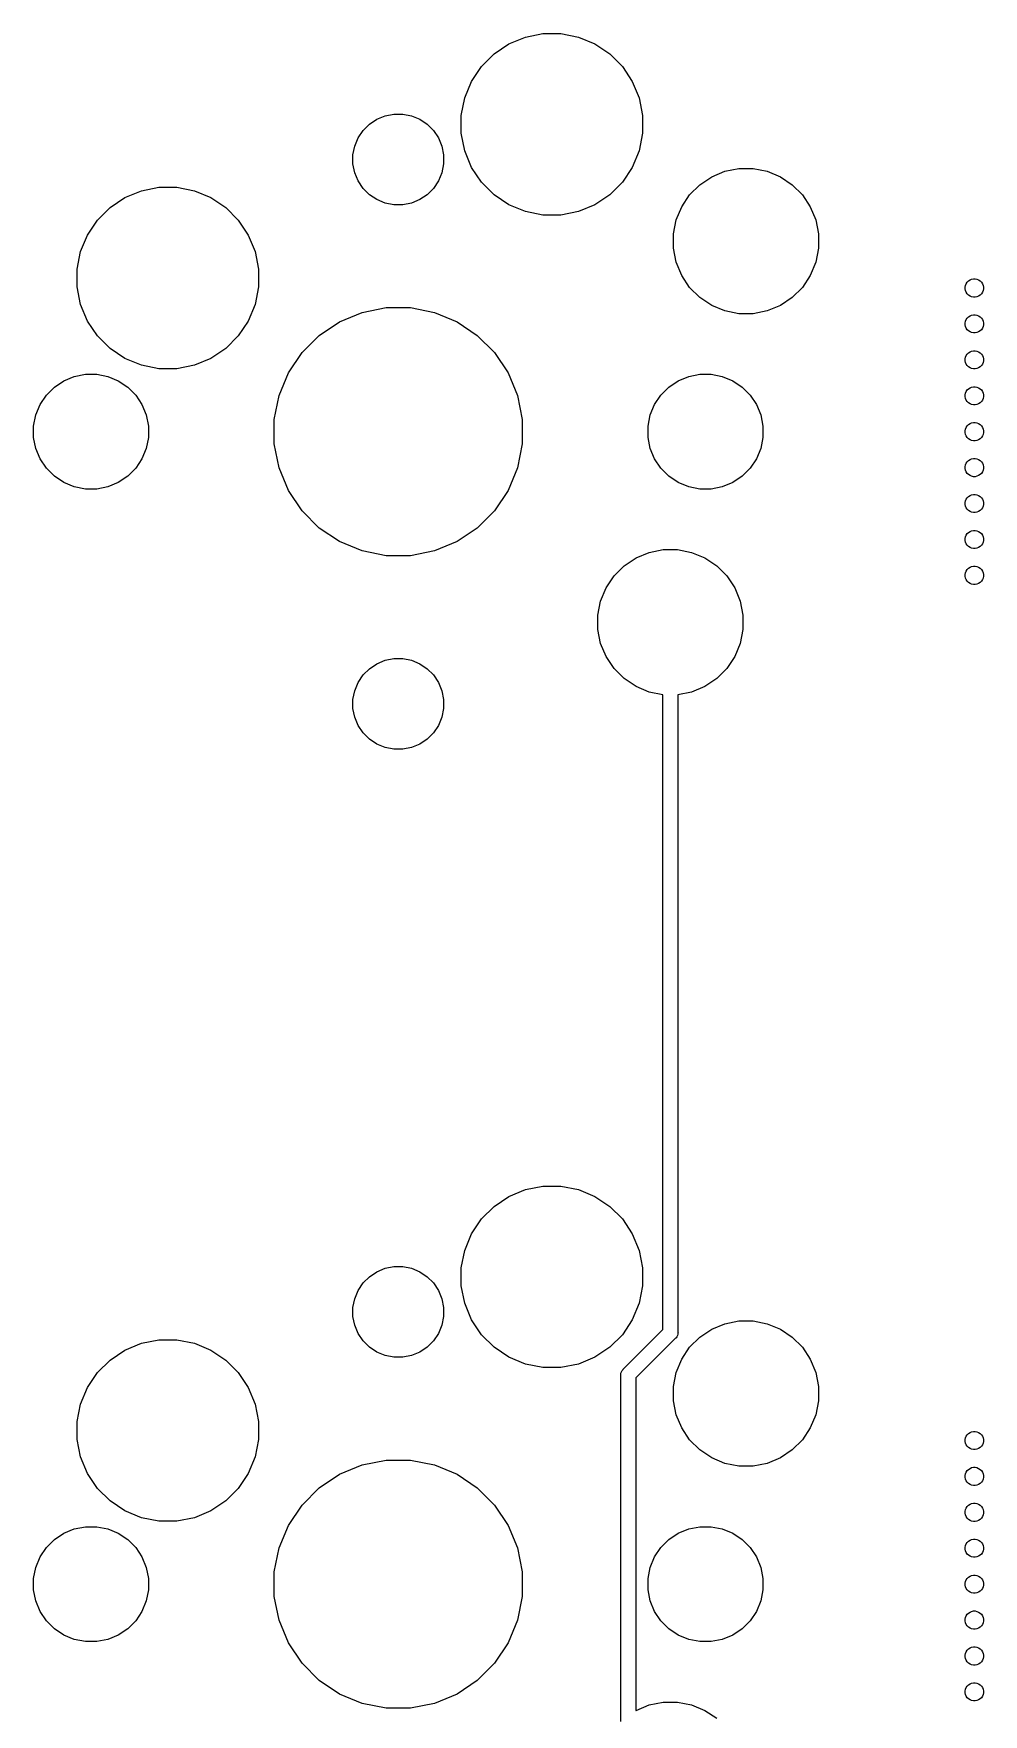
# Model space of a CAD drawing. Extents: x 52 to 337, y -159 to -34.
# Drawn here: x 178.12 to 193.82, y -72 to -44.22 of the extents above; entities that cross this region are included whole.
import ezdxf

# ---------------------------------------------------------------- set-up
doc = ezdxf.new("R2010")
doc.units = 0
doc.layers.add('BLACK', color=7, linetype='CONTINUOUS')

msp = doc.modelspace()

# ---------------------------------------------------------------- linework, layer by layer
at = {"layer": 'BLACK', "linetype": 'CONTINUOUS'}
for p, q in [((185.734, -44.5549), (185.979, -44.3907)), ((185.979, -44.3907), (186.252, -44.2776)), ((186.252, -44.2776), (186.542, -44.22)), ((186.542, -44.22), (186.838, -44.22)), ((186.838, -44.22), (187.128, -44.2776)), ((187.128, -44.2776), (187.401, -44.3907)), ((187.401, -44.3907), (187.646, -44.5549)), ((185.525, -44.7638), (185.734, -44.5549)), ((187.646, -44.5549), (187.855, -44.7638)), ((185.361, -45.0095), (185.525, -44.7638)), ((187.855, -44.7638), (188.019, -45.0095)), ((185.19, -45.5723), (185.248, -45.2825)), ((185.248, -45.2825), (185.361, -45.0095)), ((188.019, -45.0095), (188.132, -45.2825)), ((188.132, -45.2825), (188.19, -45.5723)), ((183.931, -45.5788), (184.076, -45.55)), ((184.076, -45.55), (184.224, -45.55)), ((184.224, -45.55), (184.369, -45.5788)), ((183.485, -45.9447), (183.567, -45.8219)), ((183.567, -45.8219), (183.672, -45.7174)), ((183.672, -45.7174), (183.795, -45.6354)), ((183.795, -45.6354), (183.931, -45.5788)), ((184.369, -45.5788), (184.505, -45.6354)), ((184.505, -45.6354), (184.628, -45.7174)), ((184.628, -45.7174), (184.733, -45.8219)), ((184.733, -45.8219), (184.815, -45.9447)), ((185.19, -45.8677), (185.19, -45.5723)), ((188.19, -45.5723), (188.19, -45.8677)), ((183.4, -46.2261), (183.429, -46.0812)), ((183.429, -46.0812), (183.485, -45.9447)), ((184.815, -45.9447), (184.871, -46.0812)), ((184.871, -46.0812), (184.9, -46.2261)), ((185.248, -46.1575), (185.19, -45.8677)), ((188.19, -45.8677), (188.132, -46.1575)), ((183.4, -46.3739), (183.4, -46.2261)), ((183.429, -46.5188), (183.4, -46.3739)), ((184.9, -46.3739), (184.871, -46.5188)), ((184.9, -46.2261), (184.9, -46.3739)), ((185.361, -46.4305), (185.248, -46.1575)), ((188.132, -46.1575), (188.019, -46.4305)), ((183.485, -46.6553), (183.429, -46.5188)), ((183.567, -46.7781), (183.485, -46.6553)), ((184.815, -46.6553), (184.733, -46.7781)), ((184.871, -46.5188), (184.815, -46.6553)), ((185.525, -46.6762), (185.361, -46.4305)), ((188.019, -46.4305), (187.855, -46.6762)), ((189.135, -46.7179), (189.332, -46.5866)), ((189.332, -46.5866), (189.55, -46.4961)), ((189.55, -46.4961), (189.782, -46.45)), ((189.782, -46.45), (190.018, -46.45)), ((190.018, -46.45), (190.25, -46.4961)), ((190.25, -46.4961), (190.468, -46.5866)), ((190.468, -46.5866), (190.665, -46.7179)), ((179.384, -47.0949), (179.629, -46.9307)), ((179.629, -46.9307), (179.902, -46.8176)), ((179.902, -46.8176), (180.192, -46.76)), ((180.192, -46.76), (180.488, -46.76)), ((180.488, -46.76), (180.778, -46.8176)), ((180.778, -46.8176), (181.051, -46.9307)), ((181.051, -46.9307), (181.296, -47.0949)), ((183.672, -46.8826), (183.567, -46.7781)), ((183.795, -46.9646), (183.672, -46.8826)), ((184.628, -46.8826), (184.505, -46.9646)), ((184.733, -46.7781), (184.628, -46.8826)), ((185.734, -46.8851), (185.525, -46.6762)), ((185.979, -47.0493), (185.734, -46.8851)), ((187.646, -46.8851), (187.401, -47.0493)), ((187.855, -46.6762), (187.646, -46.8851)), ((188.837, -47.0816), (188.968, -46.885)), ((188.968, -46.885), (189.135, -46.7179)), ((190.665, -46.7179), (190.832, -46.885)), ((190.832, -46.885), (190.963, -47.0816)), ((179.175, -47.3038), (179.384, -47.0949)), ((181.296, -47.0949), (181.505, -47.3038)), ((183.931, -47.0212), (183.795, -46.9646)), ((184.076, -47.05), (183.931, -47.0212)), ((184.224, -47.05), (184.076, -47.05)), ((184.369, -47.0212), (184.224, -47.05)), ((184.505, -46.9646), (184.369, -47.0212)), ((186.252, -47.1624), (185.979, -47.0493)), ((186.542, -47.22), (186.252, -47.1624)), ((186.838, -47.22), (186.542, -47.22)), ((187.128, -47.1624), (186.838, -47.22)), ((187.401, -47.0493), (187.128, -47.1624)), ((188.746, -47.3), (188.837, -47.0816)), ((190.963, -47.0816), (191.054, -47.3)), ((179.011, -47.5495), (179.175, -47.3038)), ((181.505, -47.3038), (181.669, -47.5495)), ((188.7, -47.5318), (188.746, -47.3)), ((191.054, -47.3), (191.1, -47.5318)), ((178.898, -47.8225), (179.011, -47.5495)), ((181.669, -47.5495), (181.782, -47.8225)), ((188.7, -47.7682), (188.7, -47.5318)), ((188.746, -48), (188.7, -47.7682)), ((191.1, -47.7682), (191.054, -48)), ((191.1, -47.5318), (191.1, -47.7682)), ((178.84, -48.1123), (178.898, -47.8225)), ((181.782, -47.8225), (181.84, -48.1123)), ((188.837, -48.2184), (188.746, -48)), ((191.054, -48), (190.963, -48.2184)), ((178.84, -48.4077), (178.84, -48.1123)), ((181.84, -48.1123), (181.84, -48.4077)), ((188.968, -48.415), (188.837, -48.2184)), ((190.963, -48.2184), (190.832, -48.415)), ((193.542, -48.3539), (193.558, -48.3294)), ((193.558, -48.3294), (193.579, -48.3085)), ((193.579, -48.3085), (193.604, -48.2921)), ((193.604, -48.2921), (193.631, -48.2808)), ((193.631, -48.2808), (193.66, -48.275)), ((193.66, -48.275), (193.69, -48.275)), ((193.69, -48.275), (193.719, -48.2808)), ((193.719, -48.2808), (193.746, -48.2921)), ((193.746, -48.2921), (193.771, -48.3085)), ((193.771, -48.3085), (193.792, -48.3294)), ((193.792, -48.3294), (193.808, -48.3539)), ((178.898, -48.6975), (178.84, -48.4077)), ((181.84, -48.4077), (181.782, -48.6975)), ((189.135, -48.5821), (188.968, -48.415)), ((189.332, -48.7134), (189.135, -48.5821)), ((190.665, -48.5821), (190.468, -48.7134)), ((190.832, -48.415), (190.665, -48.5821)), ((193.525, -48.4102), (193.531, -48.3812)), ((193.525, -48.4398), (193.525, -48.4102)), ((193.531, -48.4688), (193.525, -48.4398)), ((193.531, -48.3812), (193.542, -48.3539)), ((193.542, -48.4961), (193.531, -48.4688)), ((193.558, -48.5206), (193.542, -48.4961)), ((193.579, -48.5415), (193.558, -48.5206)), ((193.604, -48.5579), (193.579, -48.5415)), ((193.631, -48.5692), (193.604, -48.5579)), ((193.66, -48.575), (193.631, -48.5692)), ((193.69, -48.575), (193.66, -48.575)), ((193.719, -48.5692), (193.69, -48.575)), ((193.746, -48.5579), (193.719, -48.5692)), ((193.771, -48.5415), (193.746, -48.5579)), ((193.792, -48.5206), (193.771, -48.5415)), ((193.808, -48.4961), (193.792, -48.5206)), ((193.808, -48.3539), (193.819, -48.3812)), ((193.819, -48.4688), (193.808, -48.4961)), ((193.819, -48.3812), (193.825, -48.4102)), ((193.825, -48.4398), (193.819, -48.4688)), ((193.825, -48.4102), (193.825, -48.4398)), ((179.011, -48.9705), (178.898, -48.6975)), ((181.782, -48.6975), (181.669, -48.9705)), ((183.179, -48.9833), (183.552, -48.8288)), ((183.552, -48.8288), (183.948, -48.75)), ((183.948, -48.75), (184.352, -48.75)), ((184.352, -48.75), (184.748, -48.8288)), ((184.748, -48.8288), (185.121, -48.9833)), ((189.55, -48.8039), (189.332, -48.7134)), ((189.782, -48.85), (189.55, -48.8039)), ((190.018, -48.85), (189.782, -48.85)), ((190.25, -48.8039), (190.018, -48.85)), ((190.468, -48.7134), (190.25, -48.8039)), ((193.579, -48.9022), (193.604, -48.8858)), ((193.604, -48.8858), (193.631, -48.8745)), ((193.631, -48.8745), (193.66, -48.8687)), ((193.66, -48.8687), (193.69, -48.8687)), ((193.69, -48.8687), (193.719, -48.8745)), ((193.719, -48.8745), (193.746, -48.8858)), ((193.746, -48.8858), (193.771, -48.9022)), ((179.175, -49.2162), (179.011, -48.9705)), ((181.669, -48.9705), (181.505, -49.2162)), ((182.843, -49.2077), (183.179, -48.9833)), ((185.121, -48.9833), (185.457, -49.2077)), ((193.525, -49.004), (193.531, -48.975)), ((193.525, -49.0335), (193.525, -49.004)), ((193.531, -49.0625), (193.525, -49.0335)), ((193.531, -48.975), (193.542, -48.9477)), ((193.542, -49.0898), (193.531, -49.0625)), ((193.542, -48.9477), (193.558, -48.9231)), ((193.558, -49.1144), (193.542, -49.0898)), ((193.558, -48.9231), (193.579, -48.9022)), ((193.579, -49.1353), (193.558, -49.1144)), ((193.604, -49.1517), (193.579, -49.1353)), ((193.631, -49.163), (193.604, -49.1517)), ((193.66, -49.1687), (193.631, -49.163)), ((193.69, -49.1687), (193.66, -49.1687)), ((193.719, -49.163), (193.69, -49.1687)), ((193.746, -49.1517), (193.719, -49.163)), ((193.771, -49.1353), (193.746, -49.1517)), ((193.771, -48.9022), (193.792, -48.9231)), ((193.792, -49.1144), (193.771, -49.1353)), ((193.792, -48.9231), (193.808, -48.9477)), ((193.808, -49.0898), (193.792, -49.1144)), ((193.808, -48.9477), (193.819, -48.975)), ((193.819, -49.0625), (193.808, -49.0898)), ((193.819, -48.975), (193.825, -49.004)), ((193.825, -49.0335), (193.819, -49.0625)), ((193.825, -49.004), (193.825, -49.0335)), ((179.384, -49.4251), (179.175, -49.2162)), ((179.629, -49.5893), (179.384, -49.4251)), ((181.296, -49.4251), (181.051, -49.5893)), ((181.505, -49.2162), (181.296, -49.4251)), ((182.558, -49.4932), (182.843, -49.2077)), ((185.457, -49.2077), (185.742, -49.4932)), ((179.902, -49.7024), (179.629, -49.5893)), ((180.192, -49.76), (179.902, -49.7024)), ((180.778, -49.7024), (180.488, -49.76)), ((181.051, -49.5893), (180.778, -49.7024)), ((182.333, -49.829), (182.558, -49.4932)), ((185.742, -49.4932), (185.967, -49.829)), ((193.525, -49.5977), (193.531, -49.5687)), ((193.525, -49.6273), (193.525, -49.5977)), ((193.531, -49.6563), (193.525, -49.6273)), ((193.531, -49.5687), (193.542, -49.5414)), ((193.542, -49.6836), (193.531, -49.6563)), ((193.542, -49.5414), (193.558, -49.5169)), ((193.558, -49.7081), (193.542, -49.6836)), ((193.558, -49.5169), (193.579, -49.496)), ((193.579, -49.729), (193.558, -49.7081)), ((193.579, -49.496), (193.604, -49.4796)), ((193.604, -49.7454), (193.579, -49.729)), ((193.604, -49.4796), (193.631, -49.4683)), ((193.631, -49.4683), (193.66, -49.4625)), ((193.66, -49.4625), (193.69, -49.4625)), ((193.69, -49.4625), (193.719, -49.4683)), ((193.719, -49.4683), (193.746, -49.4796)), ((193.746, -49.4796), (193.771, -49.496)), ((193.771, -49.729), (193.746, -49.7454)), ((193.771, -49.496), (193.792, -49.5169)), ((193.792, -49.7081), (193.771, -49.729)), ((193.792, -49.5169), (193.808, -49.5414)), ((193.808, -49.6836), (193.792, -49.7081)), ((193.808, -49.5414), (193.819, -49.5687)), ((193.819, -49.6563), (193.808, -49.6836)), ((193.819, -49.5687), (193.825, -49.5977)), ((193.825, -49.6273), (193.819, -49.6563)), ((193.825, -49.5977), (193.825, -49.6273)), ((178.464, -50.0621), (178.62, -49.9581)), ((178.62, -49.9581), (178.793, -49.8865)), ((178.793, -49.8865), (178.976, -49.85)), ((178.976, -49.85), (179.164, -49.85)), ((179.164, -49.85), (179.347, -49.8865)), ((179.347, -49.8865), (179.52, -49.9581)), ((179.52, -49.9581), (179.676, -50.0621)), ((180.488, -49.76), (180.192, -49.76)), ((182.179, -50.202), (182.333, -49.829)), ((185.967, -49.829), (186.121, -50.202)), ((188.624, -50.0621), (188.78, -49.9581)), ((188.78, -49.9581), (188.953, -49.8865)), ((188.953, -49.8865), (189.136, -49.85)), ((189.136, -49.85), (189.324, -49.85)), ((189.324, -49.85), (189.507, -49.8865)), ((189.507, -49.8865), (189.68, -49.9581)), ((189.68, -49.9581), (189.836, -50.0621)), ((193.631, -49.7567), (193.604, -49.7454)), ((193.66, -49.7625), (193.631, -49.7567)), ((193.69, -49.7625), (193.66, -49.7625)), ((193.719, -49.7567), (193.69, -49.7625)), ((193.746, -49.7454), (193.719, -49.7567)), ((178.228, -50.35), (178.332, -50.1944)), ((178.332, -50.1944), (178.464, -50.0621)), ((179.676, -50.0621), (179.808, -50.1944)), ((179.808, -50.1944), (179.912, -50.35)), ((182.1, -50.5981), (182.179, -50.202)), ((186.121, -50.202), (186.2, -50.5981)), ((188.388, -50.35), (188.492, -50.1944)), ((188.492, -50.1944), (188.624, -50.0621)), ((189.836, -50.0621), (189.968, -50.1944)), ((189.968, -50.1944), (190.072, -50.35)), ((193.525, -50.1915), (193.531, -50.1625)), ((193.525, -50.221), (193.525, -50.1915)), ((193.531, -50.25), (193.525, -50.221)), ((193.531, -50.1625), (193.542, -50.1352)), ((193.542, -50.2773), (193.531, -50.25)), ((193.542, -50.1352), (193.558, -50.1106)), ((193.558, -50.3019), (193.542, -50.2773)), ((193.558, -50.1106), (193.579, -50.0897)), ((193.579, -50.0897), (193.604, -50.0733)), ((193.604, -50.0733), (193.631, -50.062)), ((193.631, -50.062), (193.66, -50.0562)), ((193.66, -50.0562), (193.69, -50.0562)), ((193.69, -50.0562), (193.719, -50.062)), ((193.719, -50.062), (193.746, -50.0733)), ((193.746, -50.0733), (193.771, -50.0897)), ((193.771, -50.0897), (193.792, -50.1106)), ((193.792, -50.1106), (193.808, -50.1352)), ((193.808, -50.2773), (193.792, -50.3019)), ((193.808, -50.1352), (193.819, -50.1625)), ((193.819, -50.25), (193.808, -50.2773)), ((193.819, -50.1625), (193.825, -50.1915)), ((193.825, -50.221), (193.819, -50.25)), ((193.825, -50.1915), (193.825, -50.221)), ((178.12, -50.7064), (178.157, -50.5229)), ((178.157, -50.5229), (178.228, -50.35)), ((179.912, -50.35), (179.983, -50.5229)), ((179.983, -50.5229), (180.02, -50.7064)), ((188.28, -50.7064), (188.317, -50.5229)), ((188.317, -50.5229), (188.388, -50.35)), ((190.072, -50.35), (190.143, -50.5229)), ((190.143, -50.5229), (190.18, -50.7064)), ((193.579, -50.3228), (193.558, -50.3019)), ((193.604, -50.3392), (193.579, -50.3228)), ((193.631, -50.3505), (193.604, -50.3392)), ((193.66, -50.3562), (193.631, -50.3505)), ((193.69, -50.3562), (193.66, -50.3562)), ((193.719, -50.3505), (193.69, -50.3562)), ((193.746, -50.3392), (193.719, -50.3505)), ((193.771, -50.3228), (193.746, -50.3392)), ((193.792, -50.3019), (193.771, -50.3228)), ((178.12, -50.8936), (178.12, -50.7064)), ((180.02, -50.7064), (180.02, -50.8936)), ((182.1, -51.0019), (182.1, -50.5981)), ((186.2, -50.5981), (186.2, -51.0019)), ((188.28, -50.8936), (188.28, -50.7064)), ((190.18, -50.7064), (190.18, -50.8936)), ((193.525, -50.7852), (193.531, -50.7562)), ((193.525, -50.8148), (193.525, -50.7852)), ((193.531, -50.8438), (193.525, -50.8148)), ((193.531, -50.7562), (193.542, -50.7289)), ((193.542, -50.7289), (193.558, -50.7044)), ((193.558, -50.7044), (193.579, -50.6835)), ((193.579, -50.6835), (193.604, -50.6671)), ((193.604, -50.6671), (193.631, -50.6558)), ((193.631, -50.6558), (193.66, -50.65)), ((193.66, -50.65), (193.69, -50.65)), ((193.69, -50.65), (193.719, -50.6558)), ((193.719, -50.6558), (193.746, -50.6671)), ((193.746, -50.6671), (193.771, -50.6835)), ((193.771, -50.6835), (193.792, -50.7044)), ((193.792, -50.7044), (193.808, -50.7289)), ((193.808, -50.7289), (193.819, -50.7562)), ((193.819, -50.7562), (193.825, -50.7852)), ((193.825, -50.8148), (193.819, -50.8438)), ((193.825, -50.7852), (193.825, -50.8148)), ((178.157, -51.0771), (178.12, -50.8936)), ((178.228, -51.25), (178.157, -51.0771)), ((179.983, -51.0771), (179.912, -51.25)), ((180.02, -50.8936), (179.983, -51.0771)), ((182.179, -51.398), (182.1, -51.0019)), ((186.2, -51.0019), (186.121, -51.398)), ((188.317, -51.0771), (188.28, -50.8936)), ((188.388, -51.25), (188.317, -51.0771)), ((190.143, -51.0771), (190.072, -51.25)), ((190.18, -50.8936), (190.143, -51.0771)), ((193.542, -50.8711), (193.531, -50.8438)), ((193.558, -50.8956), (193.542, -50.8711)), ((193.579, -50.9165), (193.558, -50.8956)), ((193.604, -50.9329), (193.579, -50.9165)), ((193.631, -50.9442), (193.604, -50.9329)), ((193.66, -50.95), (193.631, -50.9442)), ((193.69, -50.95), (193.66, -50.95)), ((193.719, -50.9442), (193.69, -50.95)), ((193.746, -50.9329), (193.719, -50.9442)), ((193.771, -50.9165), (193.746, -50.9329)), ((193.792, -50.8956), (193.771, -50.9165)), ((193.808, -50.8711), (193.792, -50.8956)), ((193.819, -50.8438), (193.808, -50.8711)), ((178.332, -51.4056), (178.228, -51.25)), ((179.912, -51.25), (179.808, -51.4056)), ((182.333, -51.771), (182.179, -51.398)), ((186.121, -51.398), (185.967, -51.771)), ((188.492, -51.4056), (188.388, -51.25)), ((190.072, -51.25), (189.968, -51.4056)), ((193.525, -51.379), (193.531, -51.35)), ((193.525, -51.4085), (193.525, -51.379)), ((193.531, -51.35), (193.542, -51.3227)), ((193.542, -51.3227), (193.558, -51.2981)), ((193.558, -51.2981), (193.579, -51.2772)), ((193.579, -51.2772), (193.604, -51.2608)), ((193.604, -51.2608), (193.631, -51.2495)), ((193.631, -51.2495), (193.66, -51.2437)), ((193.66, -51.2437), (193.69, -51.2437)), ((193.69, -51.2437), (193.719, -51.2495)), ((193.719, -51.2495), (193.746, -51.2608)), ((193.746, -51.2608), (193.771, -51.2772)), ((193.771, -51.2772), (193.792, -51.2981)), ((193.792, -51.2981), (193.808, -51.3227)), ((193.808, -51.3227), (193.819, -51.35)), ((193.819, -51.35), (193.825, -51.379)), ((193.825, -51.379), (193.825, -51.4085)), ((178.464, -51.5379), (178.332, -51.4056)), ((178.62, -51.6419), (178.464, -51.5379)), ((178.793, -51.7135), (178.62, -51.6419)), ((179.52, -51.6419), (179.347, -51.7135)), ((179.676, -51.5379), (179.52, -51.6419)), ((179.808, -51.4056), (179.676, -51.5379)), ((188.624, -51.5379), (188.492, -51.4056)), ((188.78, -51.6419), (188.624, -51.5379)), ((188.953, -51.7135), (188.78, -51.6419)), ((189.68, -51.6419), (189.507, -51.7135)), ((189.836, -51.5379), (189.68, -51.6419)), ((189.968, -51.4056), (189.836, -51.5379)), ((193.531, -51.4375), (193.525, -51.4085)), ((193.542, -51.4648), (193.531, -51.4375)), ((193.558, -51.4894), (193.542, -51.4648)), ((193.579, -51.5103), (193.558, -51.4894)), ((193.604, -51.5267), (193.579, -51.5103)), ((193.631, -51.538), (193.604, -51.5267)), ((193.66, -51.5437), (193.631, -51.538)), ((193.69, -51.5437), (193.66, -51.5437)), ((193.719, -51.538), (193.69, -51.5437)), ((193.746, -51.5267), (193.719, -51.538)), ((193.771, -51.5103), (193.746, -51.5267)), ((193.792, -51.4894), (193.771, -51.5103)), ((193.808, -51.4648), (193.792, -51.4894)), ((193.819, -51.4375), (193.808, -51.4648)), ((193.825, -51.4085), (193.819, -51.4375)), ((178.976, -51.75), (178.793, -51.7135)), ((179.164, -51.75), (178.976, -51.75)), ((179.347, -51.7135), (179.164, -51.75)), ((182.558, -52.1068), (182.333, -51.771)), ((185.967, -51.771), (185.742, -52.1068)), ((189.136, -51.75), (188.953, -51.7135)), ((189.324, -51.75), (189.136, -51.75)), ((189.507, -51.7135), (189.324, -51.75)), ((193.525, -51.9727), (193.531, -51.9437)), ((193.531, -51.9437), (193.542, -51.9164)), ((193.542, -51.9164), (193.558, -51.8919)), ((193.558, -51.8919), (193.579, -51.871)), ((193.579, -51.871), (193.604, -51.8546)), ((193.604, -51.8546), (193.631, -51.8433)), ((193.631, -51.8433), (193.66, -51.8375)), ((193.66, -51.8375), (193.69, -51.8375)), ((193.69, -51.8375), (193.719, -51.8433)), ((193.719, -51.8433), (193.746, -51.8546)), ((193.746, -51.8546), (193.771, -51.871)), ((193.771, -51.871), (193.792, -51.8919)), ((193.792, -51.8919), (193.808, -51.9164)), ((193.808, -51.9164), (193.819, -51.9437)), ((193.819, -51.9437), (193.825, -51.9727)), ((182.843, -52.3923), (182.558, -52.1068)), ((185.742, -52.1068), (185.457, -52.3923)), ((193.525, -52.0023), (193.525, -51.9727)), ((193.531, -52.0313), (193.525, -52.0023)), ((193.542, -52.0586), (193.531, -52.0313)), ((193.558, -52.0831), (193.542, -52.0586)), ((193.579, -52.104), (193.558, -52.0831)), ((193.604, -52.1204), (193.579, -52.104)), ((193.631, -52.1317), (193.604, -52.1204)), ((193.66, -52.1375), (193.631, -52.1317)), ((193.69, -52.1375), (193.66, -52.1375)), ((193.719, -52.1317), (193.69, -52.1375)), ((193.746, -52.1204), (193.719, -52.1317)), ((193.771, -52.104), (193.746, -52.1204)), ((193.792, -52.0831), (193.771, -52.104)), ((193.808, -52.0586), (193.792, -52.0831)), ((193.819, -52.0313), (193.808, -52.0586)), ((193.825, -52.0023), (193.819, -52.0313)), ((193.825, -51.9727), (193.825, -52.0023)), ((183.179, -52.6167), (182.843, -52.3923)), ((185.457, -52.3923), (185.121, -52.6167)), ((193.542, -52.5102), (193.558, -52.4856)), ((193.558, -52.4856), (193.579, -52.4647)), ((193.579, -52.4647), (193.604, -52.4483)), ((193.604, -52.4483), (193.631, -52.437)), ((193.631, -52.437), (193.66, -52.4312)), ((193.66, -52.4312), (193.69, -52.4312)), ((193.69, -52.4312), (193.719, -52.437)), ((193.719, -52.437), (193.746, -52.4483)), ((193.746, -52.4483), (193.771, -52.4647)), ((193.771, -52.4647), (193.792, -52.4856)), ((193.792, -52.4856), (193.808, -52.5102)), ((183.552, -52.7712), (183.179, -52.6167)), ((183.948, -52.85), (183.552, -52.7712)), ((184.748, -52.7712), (184.352, -52.85)), ((185.121, -52.6167), (184.748, -52.7712)), ((188.3, -52.7961), (188.532, -52.75)), ((188.532, -52.75), (188.768, -52.75)), ((188.768, -52.75), (189, -52.7961)), ((193.525, -52.5665), (193.531, -52.5375)), ((193.525, -52.596), (193.525, -52.5665)), ((193.531, -52.625), (193.525, -52.596)), ((193.531, -52.5375), (193.542, -52.5102)), ((193.542, -52.6523), (193.531, -52.625)), ((193.558, -52.6769), (193.542, -52.6523)), ((193.579, -52.6978), (193.558, -52.6769)), ((193.604, -52.7142), (193.579, -52.6978)), ((193.631, -52.7255), (193.604, -52.7142)), ((193.66, -52.7312), (193.631, -52.7255)), ((193.69, -52.7312), (193.66, -52.7312)), ((193.719, -52.7255), (193.69, -52.7312)), ((193.746, -52.7142), (193.719, -52.7255)), ((193.771, -52.6978), (193.746, -52.7142)), ((193.792, -52.6769), (193.771, -52.6978)), ((193.808, -52.6523), (193.792, -52.6769)), ((193.808, -52.5102), (193.819, -52.5375)), ((193.819, -52.625), (193.808, -52.6523)), ((193.819, -52.5375), (193.825, -52.5665)), ((193.825, -52.596), (193.819, -52.625)), ((193.825, -52.5665), (193.825, -52.596)), ((184.352, -52.85), (183.948, -52.85)), ((187.718, -53.185), (187.885, -53.0179)), ((187.885, -53.0179), (188.082, -52.8866)), ((188.082, -52.8866), (188.3, -52.7961)), ((189, -52.7961), (189.218, -52.8866)), ((189.218, -52.8866), (189.415, -53.0179)), ((189.415, -53.0179), (189.582, -53.185)), ((193.558, -53.0794), (193.579, -53.0585)), ((193.579, -53.0585), (193.604, -53.0421)), ((193.604, -53.0421), (193.631, -53.0308)), ((193.631, -53.0308), (193.66, -53.025)), ((193.66, -53.025), (193.69, -53.025)), ((193.69, -53.025), (193.719, -53.0308)), ((193.719, -53.0308), (193.746, -53.0421)), ((193.746, -53.0421), (193.771, -53.0585)), ((193.771, -53.0585), (193.792, -53.0794)), ((187.587, -53.3816), (187.718, -53.185)), ((189.582, -53.185), (189.713, -53.3816)), ((193.525, -53.1602), (193.531, -53.1312)), ((193.525, -53.1898), (193.525, -53.1602)), ((193.531, -53.2188), (193.525, -53.1898)), ((193.531, -53.1312), (193.542, -53.1039)), ((193.542, -53.2461), (193.531, -53.2188)), ((193.542, -53.1039), (193.558, -53.0794)), ((193.558, -53.2706), (193.542, -53.2461)), ((193.579, -53.2915), (193.558, -53.2706)), ((193.604, -53.3079), (193.579, -53.2915)), ((193.631, -53.3192), (193.604, -53.3079)), ((193.66, -53.325), (193.631, -53.3192)), ((193.69, -53.325), (193.66, -53.325)), ((193.719, -53.3192), (193.69, -53.325)), ((193.746, -53.3079), (193.719, -53.3192)), ((193.771, -53.2915), (193.746, -53.3079)), ((193.792, -53.2706), (193.771, -53.2915)), ((193.792, -53.0794), (193.808, -53.1039)), ((193.808, -53.2461), (193.792, -53.2706)), ((193.808, -53.1039), (193.819, -53.1312)), ((193.819, -53.2188), (193.808, -53.2461)), ((193.819, -53.1312), (193.825, -53.1602)), ((193.825, -53.1898), (193.819, -53.2188)), ((193.825, -53.1602), (193.825, -53.1898)), ((187.45, -53.8318), (187.496, -53.6)), ((187.496, -53.6), (187.587, -53.3816)), ((189.713, -53.3816), (189.804, -53.6)), ((189.804, -53.6), (189.85, -53.8318)), ((187.45, -54.0682), (187.45, -53.8318)), ((189.85, -53.8318), (189.85, -54.0682)), ((187.496, -54.3), (187.45, -54.0682)), ((189.85, -54.0682), (189.804, -54.3)), ((187.587, -54.5184), (187.496, -54.3)), ((189.804, -54.3), (189.713, -54.5184)), ((183.567, -54.8219), (183.672, -54.7174)), ((183.672, -54.7174), (183.795, -54.6354)), ((183.795, -54.6354), (183.931, -54.5788)), ((183.931, -54.5788), (184.076, -54.55)), ((184.076, -54.55), (184.224, -54.55)), ((184.224, -54.55), (184.369, -54.5788)), ((184.369, -54.5788), (184.505, -54.6354)), ((184.505, -54.6354), (184.628, -54.7174)), ((184.628, -54.7174), (184.733, -54.8219)), ((187.718, -54.715), (187.587, -54.5184)), ((187.885, -54.8821), (187.718, -54.715)), ((189.582, -54.715), (189.415, -54.8821)), ((189.713, -54.5184), (189.582, -54.715)), ((183.429, -55.0812), (183.485, -54.9447)), ((183.485, -54.9447), (183.567, -54.8219)), ((184.733, -54.8219), (184.815, -54.9447)), ((184.815, -54.9447), (184.871, -55.0812)), ((188.082, -55.0134), (187.885, -54.8821)), ((189.415, -54.8821), (189.218, -55.0134)), ((183.4, -55.2261), (183.429, -55.0812)), ((183.4, -55.3739), (183.4, -55.2261)), ((184.871, -55.0812), (184.9, -55.2261)), ((184.9, -55.2261), (184.9, -55.3739)), ((188.3, -55.1039), (188.082, -55.0134)), ((188.525, -55.1486), (188.3, -55.1039)), ((188.525, -65.6412), (188.525, -55.1486)), ((189, -55.1039), (188.775, -55.1486)), ((188.775, -55.1486), (188.775, -65.6869)), ((189.218, -55.0134), (189, -55.1039)), ((183.429, -55.5188), (183.4, -55.3739)), ((183.485, -55.6553), (183.429, -55.5188)), ((184.871, -55.5188), (184.815, -55.6553)), ((184.9, -55.3739), (184.871, -55.5188)), ((183.567, -55.7781), (183.485, -55.6553)), ((183.672, -55.8826), (183.567, -55.7781)), ((184.733, -55.7781), (184.628, -55.8826)), ((184.815, -55.6553), (184.733, -55.7781)), ((183.795, -55.9646), (183.672, -55.8826)), ((183.931, -56.0212), (183.795, -55.9646)), ((184.076, -56.05), (183.931, -56.0212)), ((184.224, -56.05), (184.076, -56.05)), ((184.369, -56.0212), (184.224, -56.05)), ((184.505, -55.9646), (184.369, -56.0212)), ((184.628, -55.8826), (184.505, -55.9646)), ((185.979, -63.4407), (186.252, -63.3276)), ((186.252, -63.3276), (186.542, -63.27)), ((186.542, -63.27), (186.838, -63.27)), ((186.838, -63.27), (187.128, -63.3276)), ((187.128, -63.3276), (187.401, -63.4407)), ((185.525, -63.8138), (185.734, -63.6049)), ((185.734, -63.6049), (185.979, -63.4407)), ((187.401, -63.4407), (187.646, -63.6049)), ((187.646, -63.6049), (187.855, -63.8138)), ((185.361, -64.0595), (185.525, -63.8138)), ((187.855, -63.8138), (188.019, -64.0595)), ((185.248, -64.3325), (185.361, -64.0595)), ((188.019, -64.0595), (188.132, -64.3325)), ((185.19, -64.6223), (185.248, -64.3325)), ((188.132, -64.3325), (188.19, -64.6223)), ((183.672, -64.7674), (183.795, -64.6854)), ((183.795, -64.6854), (183.931, -64.6288)), ((183.931, -64.6288), (184.076, -64.6)), ((184.076, -64.6), (184.224, -64.6)), ((184.224, -64.6), (184.369, -64.6288)), ((184.369, -64.6288), (184.505, -64.6854)), ((184.505, -64.6854), (184.628, -64.7674)), ((185.19, -64.9177), (185.19, -64.6223)), ((188.19, -64.6223), (188.19, -64.9177)), ((183.429, -65.1312), (183.485, -64.9947)), ((183.485, -64.9947), (183.567, -64.8719)), ((183.567, -64.8719), (183.672, -64.7674)), ((184.628, -64.7674), (184.733, -64.8719)), ((184.733, -64.8719), (184.815, -64.9947)), ((184.815, -64.9947), (184.871, -65.1312)), ((185.248, -65.2075), (185.19, -64.9177)), ((188.19, -64.9177), (188.132, -65.2075)), ((183.4, -65.2761), (183.429, -65.1312)), ((183.4, -65.4239), (183.4, -65.2761)), ((184.871, -65.1312), (184.9, -65.2761)), ((184.9, -65.2761), (184.9, -65.4239)), ((185.361, -65.4805), (185.248, -65.2075)), ((188.132, -65.2075), (188.019, -65.4805)), ((183.429, -65.5688), (183.4, -65.4239)), ((184.9, -65.4239), (184.871, -65.5688)), ((185.525, -65.7262), (185.361, -65.4805)), ((188.019, -65.4805), (187.855, -65.7262)), ((189.332, -65.6366), (189.55, -65.5461)), ((189.55, -65.5461), (189.782, -65.5)), ((189.782, -65.5), (190.018, -65.5)), ((190.018, -65.5), (190.25, -65.5461)), ((190.25, -65.5461), (190.468, -65.6366)), ((179.902, -65.8676), (180.192, -65.81)), ((180.192, -65.81), (180.488, -65.81)), ((180.488, -65.81), (180.778, -65.8676)), ((183.485, -65.7053), (183.429, -65.5688)), ((183.567, -65.8281), (183.485, -65.7053)), ((183.672, -65.9326), (183.567, -65.8281)), ((184.733, -65.8281), (184.628, -65.9326)), ((184.815, -65.7053), (184.733, -65.8281)), ((184.871, -65.5688), (184.815, -65.7053)), ((185.734, -65.9351), (185.525, -65.7262)), ((187.855, -65.7262), (187.646, -65.9351)), ((187.871, -66.2953), (188.525, -65.6412)), ((188.734, -65.7857), (188.08, -66.4398)), ((188.739, -65.7818), (188.734, -65.7857)), ((188.743, -65.777), (188.739, -65.7818)), ((188.754, -65.7628), (188.743, -65.777)), ((188.766, -65.7411), (188.754, -65.7628)), ((188.773, -65.7175), (188.766, -65.7411)), ((188.775, -65.6991), (188.773, -65.7175)), ((188.775, -65.6869), (188.776, -65.693)), ((188.776, -65.693), (188.775, -65.6991)), ((188.775, -65.6991), (188.775, -65.6991)), ((188.968, -65.935), (189.135, -65.7679)), ((189.135, -65.7679), (189.332, -65.6366)), ((190.468, -65.6366), (190.665, -65.7679)), ((190.665, -65.7679), (190.832, -65.935)), ((179.384, -66.1449), (179.629, -65.9807)), ((179.629, -65.9807), (179.902, -65.8676)), ((180.778, -65.8676), (181.051, -65.9807)), ((181.051, -65.9807), (181.296, -66.1449)), ((183.795, -66.0146), (183.672, -65.9326)), ((183.931, -66.0712), (183.795, -66.0146)), ((184.076, -66.1), (183.931, -66.0712)), ((184.224, -66.1), (184.076, -66.1)), ((184.369, -66.0712), (184.224, -66.1)), ((184.505, -66.0146), (184.369, -66.0712)), ((184.628, -65.9326), (184.505, -66.0146)), ((185.979, -66.0993), (185.734, -65.9351)), ((186.252, -66.2124), (185.979, -66.0993)), ((187.401, -66.0993), (187.128, -66.2124)), ((187.646, -65.9351), (187.401, -66.0993)), ((188.837, -66.1316), (188.968, -65.935)), ((190.832, -65.935), (190.963, -66.1316)), ((179.011, -66.5995), (179.175, -66.3538)), ((179.175, -66.3538), (179.384, -66.1449)), ((181.296, -66.1449), (181.505, -66.3538)), ((181.505, -66.3538), (181.669, -66.5995)), ((186.542, -66.27), (186.252, -66.2124)), ((186.838, -66.27), (186.542, -66.27)), ((187.128, -66.2124), (186.838, -66.27)), ((187.829, -66.388), (187.83, -66.3819)), ((187.83, -66.3941), (187.829, -66.388)), ((187.83, -66.3819), (187.832, -66.3635)), ((187.83, -66.3819), (187.83, -66.3819)), ((187.83, -72.1229), (187.83, -66.3941)), ((187.832, -66.3635), (187.839, -66.3399)), ((187.839, -66.3399), (187.851, -66.3182)), ((187.851, -66.3182), (187.866, -66.2992)), ((187.866, -66.2992), (187.871, -66.2953)), ((188.7, -66.5818), (188.746, -66.35)), ((188.746, -66.35), (188.837, -66.1316)), ((190.963, -66.1316), (191.054, -66.35)), ((191.054, -66.35), (191.1, -66.5818)), ((178.898, -66.8725), (179.011, -66.5995)), ((181.669, -66.5995), (181.782, -66.8725)), ((188.08, -66.4398), (188.08, -71.9376)), ((188.7, -66.8182), (188.7, -66.5818)), ((191.1, -66.5818), (191.1, -66.8182)), ((178.84, -67.1623), (178.898, -66.8725)), ((181.782, -66.8725), (181.84, -67.1623)), ((188.746, -67.05), (188.7, -66.8182)), ((191.1, -66.8182), (191.054, -67.05)), ((178.84, -67.4577), (178.84, -67.1623)), ((181.84, -67.1623), (181.84, -67.4577)), ((188.837, -67.2684), (188.746, -67.05)), ((191.054, -67.05), (190.963, -67.2684)), ((178.898, -67.7475), (178.84, -67.4577)), ((181.84, -67.4577), (181.782, -67.7475)), ((188.968, -67.465), (188.837, -67.2684)), ((189.135, -67.6321), (188.968, -67.465)), ((190.832, -67.465), (190.665, -67.6321)), ((190.963, -67.2684), (190.832, -67.465)), ((193.525, -67.4602), (193.531, -67.4312)), ((193.525, -67.4898), (193.525, -67.4602)), ((193.531, -67.5188), (193.525, -67.4898)), ((193.531, -67.4312), (193.542, -67.4039)), ((193.542, -67.4039), (193.558, -67.3794)), ((193.558, -67.3794), (193.579, -67.3585)), ((193.579, -67.3585), (193.604, -67.3421)), ((193.604, -67.3421), (193.631, -67.3308)), ((193.631, -67.3308), (193.66, -67.325)), ((193.66, -67.325), (193.69, -67.325)), ((193.69, -67.325), (193.719, -67.3308)), ((193.719, -67.3308), (193.746, -67.3421)), ((193.746, -67.3421), (193.771, -67.3585)), ((193.771, -67.3585), (193.792, -67.3794)), ((193.792, -67.3794), (193.808, -67.4039)), ((193.808, -67.4039), (193.819, -67.4312)), ((193.819, -67.4312), (193.825, -67.4602)), ((193.825, -67.4898), (193.819, -67.5188)), ((193.825, -67.4602), (193.825, -67.4898)), ((179.011, -68.0205), (178.898, -67.7475)), ((181.782, -67.7475), (181.669, -68.0205)), ((189.332, -67.7634), (189.135, -67.6321)), ((189.55, -67.8539), (189.332, -67.7634)), ((190.468, -67.7634), (190.25, -67.8539)), ((190.665, -67.6321), (190.468, -67.7634)), ((193.542, -67.5461), (193.531, -67.5188)), ((193.558, -67.5706), (193.542, -67.5461)), ((193.579, -67.5915), (193.558, -67.5706)), ((193.604, -67.6079), (193.579, -67.5915)), ((193.631, -67.6192), (193.604, -67.6079)), ((193.66, -67.625), (193.631, -67.6192)), ((193.69, -67.625), (193.66, -67.625)), ((193.719, -67.6192), (193.69, -67.625)), ((193.746, -67.6079), (193.719, -67.6192)), ((193.771, -67.5915), (193.746, -67.6079)), ((193.792, -67.5706), (193.771, -67.5915)), ((193.808, -67.5461), (193.792, -67.5706)), ((193.819, -67.5188), (193.808, -67.5461)), ((179.175, -68.2662), (179.011, -68.0205)), ((181.669, -68.0205), (181.505, -68.2662)), ((182.843, -68.2577), (183.179, -68.0333)), ((183.179, -68.0333), (183.552, -67.8788)), ((183.552, -67.8788), (183.948, -67.8)), ((183.948, -67.8), (184.352, -67.8)), ((184.352, -67.8), (184.748, -67.8788)), ((184.748, -67.8788), (185.121, -68.0333)), ((185.121, -68.0333), (185.457, -68.2577)), ((189.782, -67.9), (189.55, -67.8539)), ((190.018, -67.9), (189.782, -67.9)), ((190.25, -67.8539), (190.018, -67.9)), ((193.525, -68.054), (193.531, -68.025)), ((193.525, -68.0835), (193.525, -68.054)), ((193.531, -68.025), (193.542, -67.9977)), ((193.542, -67.9977), (193.558, -67.9731)), ((193.558, -67.9731), (193.579, -67.9522)), ((193.579, -67.9522), (193.604, -67.9358)), ((193.604, -67.9358), (193.631, -67.9245)), ((193.631, -67.9245), (193.66, -67.9188)), ((193.66, -67.9188), (193.69, -67.9188)), ((193.69, -67.9188), (193.719, -67.9245)), ((193.719, -67.9245), (193.746, -67.9358)), ((193.746, -67.9358), (193.771, -67.9522)), ((193.771, -67.9522), (193.792, -67.9731)), ((193.792, -67.9731), (193.808, -67.9977)), ((193.808, -67.9977), (193.819, -68.025)), ((193.819, -68.025), (193.825, -68.054)), ((193.825, -68.054), (193.825, -68.0835)), ((179.384, -68.4751), (179.175, -68.2662)), ((181.505, -68.2662), (181.296, -68.4751)), ((182.558, -68.5432), (182.843, -68.2577)), ((185.457, -68.2577), (185.742, -68.5432)), ((193.531, -68.1125), (193.525, -68.0835)), ((193.542, -68.1398), (193.531, -68.1125)), ((193.558, -68.1644), (193.542, -68.1398)), ((193.579, -68.1853), (193.558, -68.1644)), ((193.604, -68.2017), (193.579, -68.1853)), ((193.631, -68.213), (193.604, -68.2017)), ((193.66, -68.2188), (193.631, -68.213)), ((193.69, -68.2188), (193.66, -68.2188)), ((193.719, -68.213), (193.69, -68.2188)), ((193.746, -68.2017), (193.719, -68.213)), ((193.771, -68.1853), (193.746, -68.2017)), ((193.792, -68.1644), (193.771, -68.1853)), ((193.808, -68.1398), (193.792, -68.1644)), ((193.819, -68.1125), (193.808, -68.1398)), ((193.825, -68.0835), (193.819, -68.1125)), ((179.629, -68.6393), (179.384, -68.4751)), ((181.296, -68.4751), (181.051, -68.6393)), ((182.333, -68.879), (182.558, -68.5432)), ((185.742, -68.5432), (185.967, -68.879)), ((193.525, -68.6477), (193.531, -68.6187)), ((193.531, -68.6187), (193.542, -68.5914)), ((193.542, -68.5914), (193.558, -68.5669)), ((193.558, -68.5669), (193.579, -68.546)), ((193.579, -68.546), (193.604, -68.5296)), ((193.604, -68.5296), (193.631, -68.5183)), ((193.631, -68.5183), (193.66, -68.5125)), ((193.66, -68.5125), (193.69, -68.5125)), ((193.69, -68.5125), (193.719, -68.5183)), ((193.719, -68.5183), (193.746, -68.5296)), ((193.746, -68.5296), (193.771, -68.546)), ((193.771, -68.546), (193.792, -68.5669)), ((193.792, -68.5669), (193.808, -68.5914)), ((193.808, -68.5914), (193.819, -68.6187)), ((193.819, -68.6187), (193.825, -68.6477)), ((178.793, -68.9365), (178.976, -68.9)), ((178.976, -68.9), (179.164, -68.9)), ((179.164, -68.9), (179.347, -68.9365)), ((179.902, -68.7524), (179.629, -68.6393)), ((180.192, -68.81), (179.902, -68.7524)), ((180.488, -68.81), (180.192, -68.81)), ((180.778, -68.7524), (180.488, -68.81)), ((181.051, -68.6393), (180.778, -68.7524)), ((182.179, -69.252), (182.333, -68.879)), ((185.967, -68.879), (186.121, -69.252)), ((188.953, -68.9365), (189.136, -68.9)), ((189.136, -68.9), (189.324, -68.9)), ((189.324, -68.9), (189.507, -68.9365)), ((193.525, -68.6773), (193.525, -68.6477)), ((193.531, -68.7063), (193.525, -68.6773)), ((193.542, -68.7336), (193.531, -68.7063)), ((193.558, -68.7581), (193.542, -68.7336)), ((193.579, -68.779), (193.558, -68.7581)), ((193.604, -68.7954), (193.579, -68.779)), ((193.631, -68.8067), (193.604, -68.7954)), ((193.66, -68.8125), (193.631, -68.8067)), ((193.69, -68.8125), (193.66, -68.8125)), ((193.719, -68.8067), (193.69, -68.8125)), ((193.746, -68.7954), (193.719, -68.8067)), ((193.771, -68.779), (193.746, -68.7954)), ((193.792, -68.7581), (193.771, -68.779)), ((193.808, -68.7336), (193.792, -68.7581)), ((193.819, -68.7063), (193.808, -68.7336)), ((193.825, -68.6773), (193.819, -68.7063)), ((193.825, -68.6477), (193.825, -68.6773)), ((178.332, -69.2444), (178.464, -69.1121)), ((178.464, -69.1121), (178.62, -69.0081)), ((178.62, -69.0081), (178.793, -68.9365)), ((179.347, -68.9365), (179.52, -69.0081)), ((179.52, -69.0081), (179.676, -69.1121)), ((179.676, -69.1121), (179.808, -69.2444)), ((188.492, -69.2444), (188.624, -69.1121)), ((188.624, -69.1121), (188.78, -69.0081)), ((188.78, -69.0081), (188.953, -68.9365)), ((189.507, -68.9365), (189.68, -69.0081)), ((189.68, -69.0081), (189.836, -69.1121)), ((189.836, -69.1121), (189.968, -69.2444)), ((193.542, -69.1852), (193.558, -69.1606)), ((193.558, -69.1606), (193.579, -69.1397)), ((193.579, -69.1397), (193.604, -69.1233)), ((193.604, -69.1233), (193.631, -69.112)), ((193.631, -69.112), (193.66, -69.1063)), ((193.66, -69.1063), (193.69, -69.1063)), ((193.69, -69.1063), (193.719, -69.112)), ((193.719, -69.112), (193.746, -69.1233)), ((193.746, -69.1233), (193.771, -69.1397)), ((193.771, -69.1397), (193.792, -69.1606)), ((193.792, -69.1606), (193.808, -69.1852)), ((178.157, -69.5729), (178.228, -69.4)), ((178.228, -69.4), (178.332, -69.2444)), ((179.808, -69.2444), (179.912, -69.4)), ((179.912, -69.4), (179.983, -69.5729)), ((182.1, -69.6481), (182.179, -69.252)), ((186.121, -69.252), (186.2, -69.6481)), ((188.317, -69.5729), (188.388, -69.4)), ((188.388, -69.4), (188.492, -69.2444)), ((189.968, -69.2444), (190.072, -69.4)), ((190.072, -69.4), (190.143, -69.5729)), ((193.525, -69.2415), (193.531, -69.2125)), ((193.525, -69.271), (193.525, -69.2415)), ((193.531, -69.3), (193.525, -69.271)), ((193.531, -69.2125), (193.542, -69.1852)), ((193.542, -69.3273), (193.531, -69.3)), ((193.558, -69.3519), (193.542, -69.3273)), ((193.579, -69.3728), (193.558, -69.3519)), ((193.604, -69.3892), (193.579, -69.3728)), ((193.631, -69.4005), (193.604, -69.3892)), ((193.66, -69.4062), (193.631, -69.4005)), ((193.69, -69.4062), (193.66, -69.4062)), ((193.719, -69.4005), (193.69, -69.4062)), ((193.746, -69.3892), (193.719, -69.4005)), ((193.771, -69.3728), (193.746, -69.3892)), ((193.792, -69.3519), (193.771, -69.3728)), ((193.808, -69.3273), (193.792, -69.3519)), ((193.808, -69.1852), (193.819, -69.2125)), ((193.819, -69.3), (193.808, -69.3273)), ((193.819, -69.2125), (193.825, -69.2415)), ((193.825, -69.271), (193.819, -69.3)), ((193.825, -69.2415), (193.825, -69.271)), ((178.12, -69.7564), (178.157, -69.5729)), ((179.983, -69.5729), (180.02, -69.7564)), ((182.1, -70.0519), (182.1, -69.6481)), ((186.2, -69.6481), (186.2, -70.0519)), ((188.28, -69.7564), (188.317, -69.5729)), ((190.143, -69.5729), (190.18, -69.7564)), ((193.558, -69.7544), (193.579, -69.7335)), ((193.579, -69.7335), (193.604, -69.7171)), ((193.604, -69.7171), (193.631, -69.7058)), ((193.631, -69.7058), (193.66, -69.7)), ((193.66, -69.7), (193.69, -69.7)), ((193.69, -69.7), (193.719, -69.7058)), ((193.719, -69.7058), (193.746, -69.7171)), ((193.746, -69.7171), (193.771, -69.7335)), ((193.771, -69.7335), (193.792, -69.7544)), ((178.12, -69.9436), (178.12, -69.7564)), ((178.157, -70.1271), (178.12, -69.9436)), ((180.02, -69.9436), (179.983, -70.1271)), ((180.02, -69.7564), (180.02, -69.9436)), ((188.28, -69.9436), (188.28, -69.7564)), ((188.317, -70.1271), (188.28, -69.9436)), ((190.18, -69.9436), (190.143, -70.1271)), ((190.18, -69.7564), (190.18, -69.9436)), ((193.525, -69.8352), (193.531, -69.8062)), ((193.525, -69.8648), (193.525, -69.8352)), ((193.531, -69.8938), (193.525, -69.8648)), ((193.531, -69.8062), (193.542, -69.7789)), ((193.542, -69.9211), (193.531, -69.8938)), ((193.542, -69.7789), (193.558, -69.7544)), ((193.558, -69.9456), (193.542, -69.9211)), ((193.579, -69.9665), (193.558, -69.9456)), ((193.604, -69.9829), (193.579, -69.9665)), ((193.631, -69.9942), (193.604, -69.9829)), ((193.66, -70), (193.631, -69.9942)), ((193.69, -70), (193.66, -70)), ((193.719, -69.9942), (193.69, -70)), ((193.746, -69.9829), (193.719, -69.9942)), ((193.771, -69.9665), (193.746, -69.9829)), ((193.792, -69.9456), (193.771, -69.9665)), ((193.792, -69.7544), (193.808, -69.7789)), ((193.808, -69.9211), (193.792, -69.9456)), ((193.808, -69.7789), (193.819, -69.8062)), ((193.819, -69.8938), (193.808, -69.9211)), ((193.819, -69.8062), (193.825, -69.8352)), ((193.825, -69.8648), (193.819, -69.8938)), ((193.825, -69.8352), (193.825, -69.8648)), ((178.228, -70.3), (178.157, -70.1271)), ((179.983, -70.1271), (179.912, -70.3)), ((182.179, -70.448), (182.1, -70.0519)), ((186.2, -70.0519), (186.121, -70.448)), ((188.388, -70.3), (188.317, -70.1271)), ((190.143, -70.1271), (190.072, -70.3)), ((178.332, -70.4556), (178.228, -70.3)), ((178.464, -70.5879), (178.332, -70.4556)), ((179.808, -70.4556), (179.676, -70.5879)), ((179.912, -70.3), (179.808, -70.4556)), ((182.333, -70.821), (182.179, -70.448)), ((186.121, -70.448), (185.967, -70.821)), ((188.492, -70.4556), (188.388, -70.3)), ((188.624, -70.5879), (188.492, -70.4556)), ((189.968, -70.4556), (189.836, -70.5879)), ((190.072, -70.3), (189.968, -70.4556)), ((193.525, -70.429), (193.531, -70.4)), ((193.525, -70.4585), (193.525, -70.429)), ((193.531, -70.4875), (193.525, -70.4585)), ((193.531, -70.4), (193.542, -70.3727)), ((193.542, -70.5148), (193.531, -70.4875)), ((193.542, -70.3727), (193.558, -70.3481)), ((193.558, -70.5394), (193.542, -70.5148)), ((193.558, -70.3481), (193.579, -70.3272)), ((193.579, -70.5603), (193.558, -70.5394)), ((193.579, -70.3272), (193.604, -70.3108)), ((193.604, -70.5767), (193.579, -70.5603)), ((193.604, -70.3108), (193.631, -70.2995)), ((193.631, -70.2995), (193.66, -70.2938)), ((193.66, -70.2938), (193.69, -70.2938)), ((193.69, -70.2938), (193.719, -70.2995)), ((193.719, -70.2995), (193.746, -70.3108)), ((193.746, -70.3108), (193.771, -70.3272)), ((193.771, -70.5603), (193.746, -70.5767)), ((193.771, -70.3272), (193.792, -70.3481)), ((193.792, -70.5394), (193.771, -70.5603)), ((193.792, -70.3481), (193.808, -70.3727)), ((193.808, -70.5148), (193.792, -70.5394)), ((193.808, -70.3727), (193.819, -70.4)), ((193.819, -70.4875), (193.808, -70.5148)), ((193.819, -70.4), (193.825, -70.429)), ((193.825, -70.4585), (193.819, -70.4875)), ((193.825, -70.429), (193.825, -70.4585)), ((178.62, -70.6919), (178.464, -70.5879)), ((178.793, -70.7635), (178.62, -70.6919)), ((178.976, -70.8), (178.793, -70.7635)), ((179.164, -70.8), (178.976, -70.8)), ((179.347, -70.7635), (179.164, -70.8)), ((179.52, -70.6919), (179.347, -70.7635)), ((179.676, -70.5879), (179.52, -70.6919)), ((182.558, -71.1568), (182.333, -70.821)), ((185.967, -70.821), (185.742, -71.1568)), ((188.78, -70.6919), (188.624, -70.5879)), ((188.953, -70.7635), (188.78, -70.6919)), ((189.136, -70.8), (188.953, -70.7635)), ((189.324, -70.8), (189.136, -70.8)), ((189.507, -70.7635), (189.324, -70.8)), ((189.68, -70.6919), (189.507, -70.7635)), ((189.836, -70.5879), (189.68, -70.6919)), ((193.631, -70.588), (193.604, -70.5767)), ((193.66, -70.5938), (193.631, -70.588)), ((193.69, -70.5938), (193.66, -70.5938)), ((193.719, -70.588), (193.69, -70.5938)), ((193.746, -70.5767), (193.719, -70.588)), ((193.525, -71.0227), (193.531, -70.9937)), ((193.525, -71.0523), (193.525, -71.0227)), ((193.531, -71.0813), (193.525, -71.0523)), ((193.531, -70.9937), (193.542, -70.9664)), ((193.542, -71.1086), (193.531, -71.0813)), ((193.542, -70.9664), (193.558, -70.9419)), ((193.558, -71.1331), (193.542, -71.1086)), ((193.558, -70.9419), (193.579, -70.921)), ((193.579, -70.921), (193.604, -70.9046)), ((193.604, -70.9046), (193.631, -70.8933)), ((193.631, -70.8933), (193.66, -70.8875)), ((193.66, -70.8875), (193.69, -70.8875)), ((193.69, -70.8875), (193.719, -70.8933)), ((193.719, -70.8933), (193.746, -70.9046)), ((193.746, -70.9046), (193.771, -70.921)), ((193.771, -70.921), (193.792, -70.9419)), ((193.792, -70.9419), (193.808, -70.9664)), ((193.808, -71.1086), (193.792, -71.1331)), ((193.808, -70.9664), (193.819, -70.9937)), ((193.819, -71.0813), (193.808, -71.1086)), ((193.819, -70.9937), (193.825, -71.0227)), ((193.825, -71.0523), (193.819, -71.0813)), ((193.825, -71.0227), (193.825, -71.0523)), ((182.843, -71.4423), (182.558, -71.1568)), ((185.742, -71.1568), (185.457, -71.4423)), ((193.579, -71.154), (193.558, -71.1331)), ((193.604, -71.1704), (193.579, -71.154)), ((193.631, -71.1817), (193.604, -71.1704)), ((193.66, -71.1875), (193.631, -71.1817)), ((193.69, -71.1875), (193.66, -71.1875)), ((193.719, -71.1817), (193.69, -71.1875)), ((193.746, -71.1704), (193.719, -71.1817)), ((193.771, -71.154), (193.746, -71.1704)), ((193.792, -71.1331), (193.771, -71.154)), ((183.179, -71.6667), (182.843, -71.4423)), ((183.552, -71.8212), (183.179, -71.6667)), ((185.121, -71.6667), (184.748, -71.8212)), ((185.457, -71.4423), (185.121, -71.6667)), ((193.525, -71.6165), (193.531, -71.5875)), ((193.525, -71.646), (193.525, -71.6165)), ((193.531, -71.675), (193.525, -71.646)), ((193.531, -71.5875), (193.542, -71.5602)), ((193.542, -71.7023), (193.531, -71.675)), ((193.542, -71.5602), (193.558, -71.5356)), ((193.558, -71.5356), (193.579, -71.5147)), ((193.579, -71.5147), (193.604, -71.4983)), ((193.604, -71.4983), (193.631, -71.487)), ((193.631, -71.487), (193.66, -71.4813)), ((193.66, -71.4813), (193.69, -71.4813)), ((193.69, -71.4813), (193.719, -71.487)), ((193.719, -71.487), (193.746, -71.4983)), ((193.746, -71.4983), (193.771, -71.5147)), ((193.771, -71.5147), (193.792, -71.5356)), ((193.792, -71.5356), (193.808, -71.5602)), ((193.808, -71.5602), (193.819, -71.5875)), ((193.819, -71.675), (193.808, -71.7023)), ((193.819, -71.5875), (193.825, -71.6165)), ((193.825, -71.646), (193.819, -71.675)), ((193.825, -71.6165), (193.825, -71.646)), ((183.948, -71.9), (183.552, -71.8212)), ((184.352, -71.9), (183.948, -71.9)), ((184.748, -71.8212), (184.352, -71.9)), ((188.08, -71.9376), (188.082, -71.9366)), ((188.082, -71.9366), (188.3, -71.8461)), ((188.3, -71.8461), (188.532, -71.8)), ((188.532, -71.8), (188.768, -71.8)), ((188.768, -71.8), (189, -71.8461)), ((189, -71.8461), (189.218, -71.9366)), ((189.218, -71.9366), (189.415, -72.0679)), ((193.558, -71.7269), (193.542, -71.7023)), ((193.579, -71.7478), (193.558, -71.7269)), ((193.604, -71.7642), (193.579, -71.7478)), ((193.631, -71.7755), (193.604, -71.7642)), ((193.66, -71.7812), (193.631, -71.7755)), ((193.69, -71.7812), (193.66, -71.7812)), ((193.719, -71.7755), (193.69, -71.7812)), ((193.746, -71.7642), (193.719, -71.7755)), ((193.771, -71.7478), (193.746, -71.7642)), ((193.792, -71.7269), (193.771, -71.7478)), ((193.808, -71.7023), (193.792, -71.7269))]:
    msp.add_line(p, q, dxfattribs=at)

doc.saveas('drawing.dxf')
